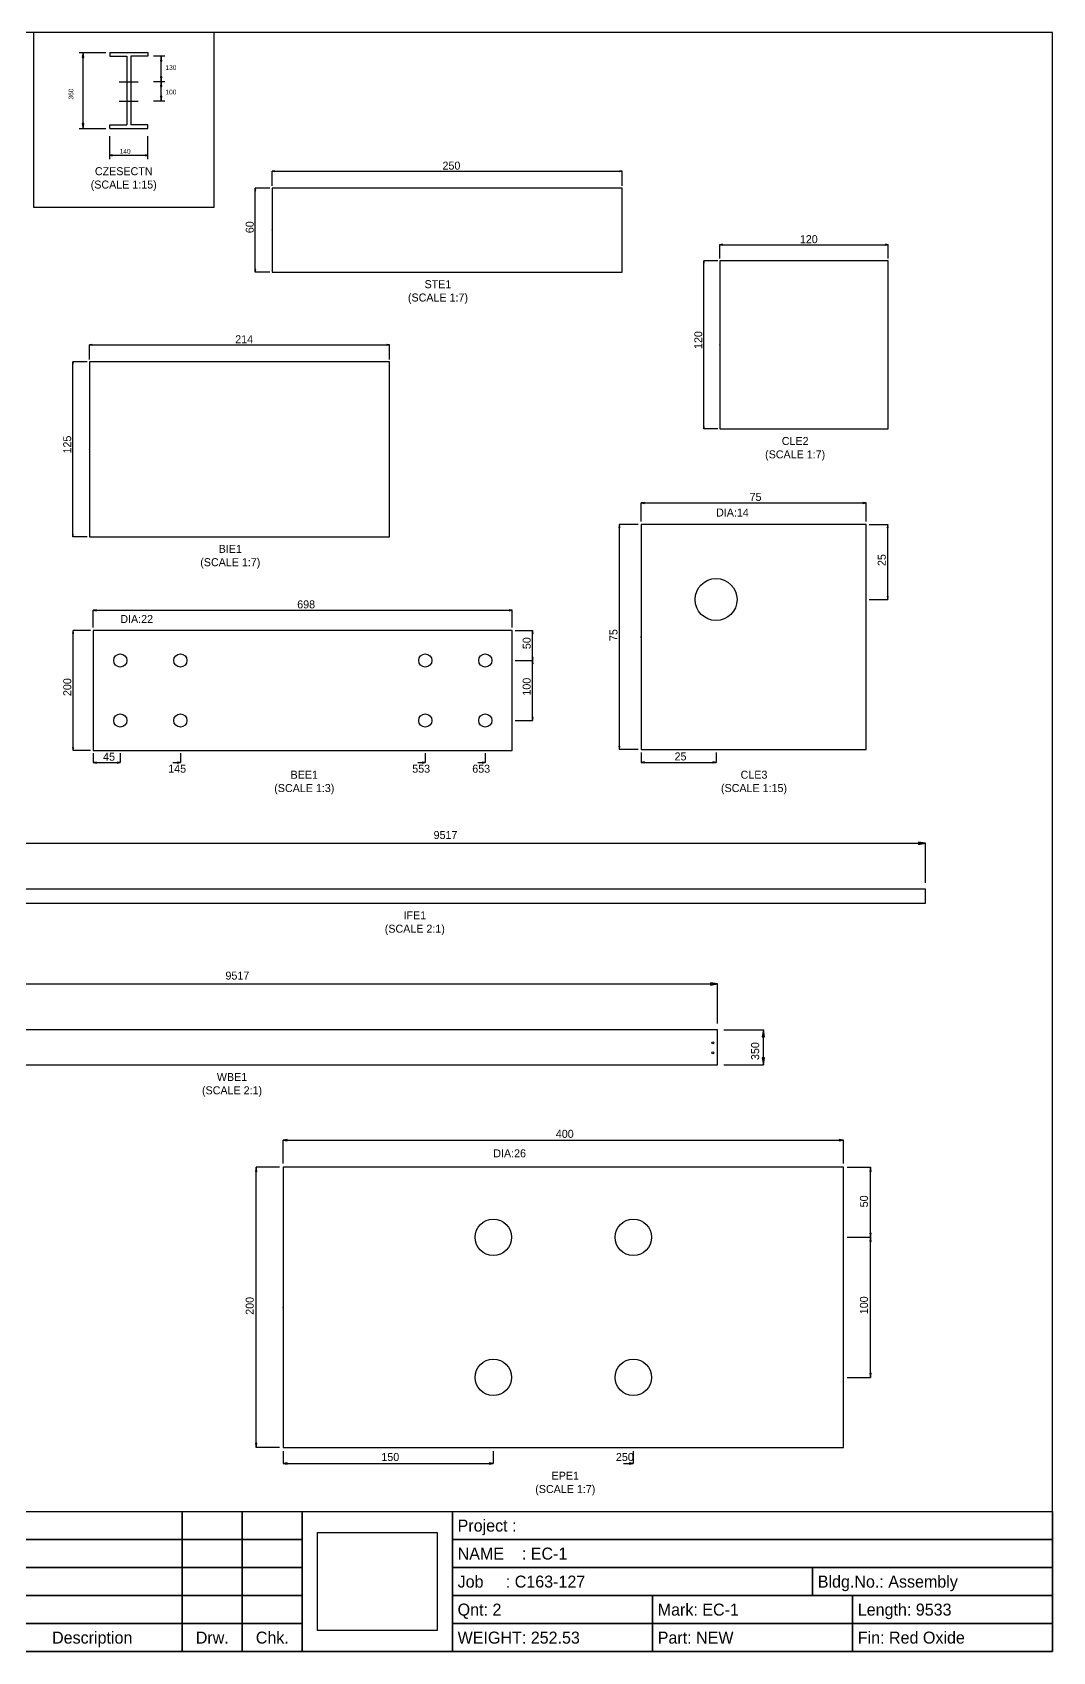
# Model space of a CAD drawing. Header units: metres. Extents: x 0 to 11445, y 0 to 8094.
# Drawn here: x 6346 to 11445, y 0 to 8094 of the extents above; entities that cross this region are included whole.
import ezdxf
from ezdxf.enums import TextEntityAlignment as Align

# ---------------------------------------------------------------- set-up
doc = ezdxf.new("R2010")
doc.units = ezdxf.units.M
doc.linetypes.add('CONTIN', pattern=[0])
for name, color, linetype in [('1', 7, 'CONTIN'), ('10', 7, 'CONTIN'), ('11', 7, 'CONTIN'), ('2', 7, 'CONTIN'), ('3', 1, 'CONTIN'), ('4', 1, 'CONTIN'), ('5', 7, 'CONTIN'), ('6', 4, 'CONTIN')]:
    doc.layers.add(name, color=color, linetype=linetype)
doc.styles.add('SIMPLEX', font='txt')
picture_1 = doc.add_image_def('image1.png', size_in_pixel=(229, 276))

# ---------------------------------------------------------------- blocks, each defined once
blk = doc.blocks.new('Title_Block')
for points in [[(-6000, 700), (-5700, 700), (-5700, 560), (-6000, 560)], [(-5700, 700), (-5250, 700), (-5250, 560), (-5700, 560)], [(-5250, 700), (-4350, 700), (-4350, 560), (-5250, 560)], [(-4350, 700), (-4050, 700), (-4050, 560), (-4350, 560)], [(-4050, 700), (-3750, 700), (-3750, 560), (-4050, 560)], [(-3750, 700), (-3000, 700), (-3000, 0), (-3750, 0)], [(-3000, 700), (0, 700), (0, 560), (-3000, 560)], [(-6000, 560), (-5700, 560), (-5700, 420), (-6000, 420)], [(-5700, 560), (-5250, 560), (-5250, 420), (-5700, 420)], [(-5250, 560), (-4350, 560), (-4350, 420), (-5250, 420)], [(-4350, 560), (-4050, 560), (-4050, 420), (-4350, 420)], [(-4050, 560), (-3750, 560), (-3750, 420), (-4050, 420)], [(-3000, 560), (0, 560), (0, 420), (-3000, 420)], [(-6000, 420), (-5700, 420), (-5700, 280), (-6000, 280)], [(-5700, 420), (-5250, 420), (-5250, 280), (-5700, 280)], [(-5250, 420), (-4350, 420), (-4350, 280), (-5250, 280)], [(-4350, 420), (-4050, 420), (-4050, 280), (-4350, 280)], [(-4050, 420), (-3750, 420), (-3750, 280), (-4050, 280)], [(-3000, 420), (-1200, 420), (-1200, 280), (-3000, 280)], [(-1200, 420), (0, 420), (0, 280), (-1200, 280)], [(-6000, 280), (-5700, 280), (-5700, 140), (-6000, 140)], [(-5700, 280), (-5250, 280), (-5250, 140), (-5700, 140)], [(-5250, 280), (-4350, 280), (-4350, 140), (-5250, 140)], [(-4350, 280), (-4050, 280), (-4050, 140), (-4350, 140)], [(-4050, 280), (-3750, 280), (-3750, 140), (-4050, 140)], [(-3000, 280), (-2000, 280), (-2000, 140), (-3000, 140)], [(-2000, 280), (-1000, 280), (-1000, 140), (-2000, 140)], [(-1000, 280), (0, 280), (0, 140), (-1000, 140)], [(-6000, 140), (-5700, 140), (-5700, 0), (-6000, 0)], [(-5700, 140), (-5250, 140), (-5250, 0), (-5700, 0)], [(-5250, 140), (-4350, 140), (-4350, 0), (-5250, 0)], [(-4350, 140), (-4050, 140), (-4050, 0), (-4350, 0)], [(-4050, 140), (-3750, 140), (-3750, 0), (-4050, 0)], [(-3000, 140), (-2000, 140), (-2000, 0), (-3000, 0)], [(-2000, 140), (-1000, 140), (-1000, 0), (-2000, 0)], [(-1000, 140), (0, 140), (0, 0), (-1000, 0)]]:
    blk.add_lwpolyline(points, close=True)
for s, p in [(' Project : ', (-2996, 630)), (' NAME    : EC-1', (-2996, 490)), (' Job     : C163-127', (-2996, 350)), (' Bldg.No.: Assembly', (-1196, 350)), (' Mark: EC-1', (-1996, 210)), (' Length: 9533', (-996, 210)), (' Qnt: 2', (-2996, 210)), (' WEIGHT: 252.53', (-2996, 70)), (' Part: NEW', (-1996, 70)), (' Fin: Red Oxide', (-996, 70))]:
    blk.add_text(s, height=60).set_placement(p, align=Align.MIDDLE_LEFT)
for s, p in [('Rev.', (-5850, 70)), ('Date', (-5475, 70)), ('Description', (-4800, 70)), ('Drw.', (-4200, 70)), ('Chk.', (-3900, 70))]:
    blk.add_text(s, height=60).set_placement(p, align=Align.MIDDLE_CENTER)
image = blk.add_image(picture_1, insert=(-3674.2, 105), size_in_units=(598.4, 490))
blk = doc.blocks.new('RSECTN')
at = {"layer": '10'}
for p, q in [((-6.35, 25.4), (6.35, 25.4)), ((-6.35, 25.4), (-6.35, 24.13)), ((-6.35, 24.13), (-0.635, 24.13)), ((-0.635, 24.13), (-0.635, 1.27)), ((6.35, 24.13), (0.635, 24.13)), ((0.635, 24.13), (0.635, 1.27)), ((6.35, 25.4), (6.35, 24.13)), ((-6.35, 0), (-6.35, 1.27)), ((-6.35, 1.27), (-0.635, 1.27)), ((-6.35, 0), (6.35, 0)), ((6.35, 1.27), (0.635, 1.27)), ((6.35, 0), (6.35, 1.27))]:
    blk.add_line(p, q, dxfattribs=at)
blk = doc.blocks.new('ARROW')
at = {"layer": '2'}
for p, q in [((0, 0), (-1.651, 0.275)), ((-1.651, 0.275), (-1.651, -0.275)), ((-1.651, -0.275), (0, 0))]:
    blk.add_line(p, q, dxfattribs=at)
blk = doc.blocks.new('WFTK')
at = {"layer": '1'}
blk.add_line((-1.6, 0), (4.801, 0), dxfattribs=at)
blk = doc.blocks.new('FLAT_CZESECTN')
at = {"layer": '2'}
for p, q in [((229.055, 773.4), (362.405, 773.4)), ((248.105, 392.4), (248.105, 773.4)), ((657.68, 754.35), (600.53, 754.35)), ((638.63, 626.985), (638.63, 754.35)), ((657.68, 626.985), (600.53, 626.985)), ((657.68, 626.985), (600.53, 626.985)), ((638.63, 529.02), (638.63, 626.985)), ((657.68, 529.02), (600.53, 529.02)), ((229.055, 392.4), (362.405, 392.4)), ((381.455, 240), (381.455, 354.3)), ((571.955, 240), (571.955, 354.3)), ((381.455, 259.05), (571.955, 259.05))]:
    blk.add_line(p, q, dxfattribs=at)
at = {"layer": '1', "xscale": 15, "yscale": 15, "zscale": 15}
blk.add_blockref('RSECTN', (476.705, 392.4), dxfattribs=at)
at = {"layer": '2'}
for p, xscale, yscale, zscale, rotation in [((248.105, 773.4), 15, 15, 15, 90), ((638.63, 754.35), 15, 15, 15, 90), ((638.63, 626.985), 15, 15, 15, -90), ((638.63, 626.985), 15, 15, 15, 90), ((638.63, 529.02), 15, 15, 15, -90), ((248.105, 392.4), 15, 15, 15, -90), ((381.455, 259.05), 7.5, 7.5, 7.5, 180)]:
    blk.add_blockref('ARROW', p, dxfattribs=dict(at, xscale=xscale, yscale=yscale, zscale=zscale, rotation=rotation))
at = {"layer": '2', "xscale": 7.5, "yscale": 7.5, "zscale": 7.5}
blk.add_blockref('ARROW', (571.955, 259.05), dxfattribs=at)
at = {"layer": '6', "xscale": 15, "yscale": 15, "zscale": 15}
for p in [(451.94, 626.985), (451.94, 529.02)]:
    blk.add_blockref('WFTK', p, dxfattribs=at)
at = {"insert": (451.457, 140), "char_height": 40, "attachment_point": 5}
blk.add_mtext('CZESECTN\\P(SCALE 1:15)', dxfattribs=at)
at = {"layer": '11', "style": 'SIMPLEX'}
for s, p in [('130', (660.065, 685.425)), ('100', (660.065, 563.235)), ('140', (431.15, 266.985))]:
    blk.add_text(s, height=23.805, dxfattribs=at).set_placement(p)
blk.add_text('360', height=23.805, rotation=90, dxfattribs=at).set_placement((200, 537.66))
blk = doc.blocks.new('EPE1')
at = {"layer": '3', "linetype": 'CONTINUOUS'}
for p, q in [((347.427728, 1720.88892), (347.427728, 320.88892)), ((3147.427728, 1720.88892), (347.427728, 1720.88892)), ((3147.427728, 320.88892), (3147.427728, 1720.88892)), ((347.427728, 320.88892), (3147.427728, 320.88892))]:
    blk.add_line(p, q, dxfattribs=at)
at = {"layer": '4', "linetype": 'CONTINUOUS'}
for centre in [(1397.427728, 1370.88892), (2097.427728, 1370.88892), (1397.427728, 670.88892), (2097.427728, 670.88892)]:
    blk.add_circle(centre, 91, dxfattribs=at)
at = {"layer": '5', "linetype": 'CONTINUOUS'}
for p, q in [((346.727728, 1020.88892), (348.127728, 1020.88892)), ((347.427728, 1020.18892), (347.427728, 1021.588906))]:
    blk.add_line(p, q, dxfattribs=at)
blk.add_circle((347.427728, 1020.88892), 0.7, dxfattribs=at)
at = {"layer": '6', "linetype": 'CONTINUOUS'}
for p, q in [((347.427728, 1739.555589), (347.427728, 1856.222244)), ((347.427728, 1855.872251), (3147.427728, 1855.872251)), ((3147.427728, 1739.555589), (3147.427728, 1856.222244)), ((328.761164, 1720.88892), (212.094509, 1720.888927)), ((212.444397, 320.88892), (212.444502, 1720.888927)), ((3166.094348, 1720.88892), (3282.760898, 1720.888913)), ((3282.411038, 1370.88892), (3282.411038, 1720.888913)), ((3166.094348, 1370.88892), (3282.760898, 1370.88892)), ((3166.094348, 1370.88892), (3282.760898, 1370.88892)), ((3282.411038, 670.88892), (3282.411038, 1370.88892)), ((3166.094348, 670.88892), (3282.760898, 670.88892)), ((328.761059, 320.88892), (212.094404, 320.88892)), ((347.427728, 302.22223), (347.427728, 240)), ((1397.427728, 302.22223), (1397.427728, 240)), ((2097.427728, 302.22223), (2097.427728, 240)), ((347.427728, 240.35007), (1397.427728, 240.35007)), ((2047.649958, 240.35007), (2097.427728, 240.35007))]:
    blk.add_line(p, q, dxfattribs=at)
at = {"layer": '6', "xscale": 12.444446000000001, "yscale": 12.444446000000001, "zscale": 1.777778}
for p, rotation in [((347.427728, 1855.872251), 180), ((212.444502, 1720.888927), 90), ((3282.411038, 1720.888913), 90), ((3282.411038, 1370.88892), -90.00000000000001), ((3282.411038, 1370.88892), 90), ((3282.411038, 670.88892), -90.00000000000001), ((212.444397, 320.88892), -90.00000000000001), ((347.427728, 240.35007), 180)]:
    blk.add_blockref('ARROW', p, dxfattribs=dict(at, rotation=rotation))
for p in [(3147.427728, 1855.872251), (1397.427728, 240.35007), (2097.427728, 240.35007)]:
    blk.add_blockref('ARROW', p, dxfattribs=at)
at = {"insert": (1757.386089, 140), "char_height": 40, "attachment_point": 5}
blk.add_mtext('EPE1\\P(SCALE 1:7)', dxfattribs=at)
at = {"layer": '5'}
blk.add_text('ZERO', height=0.105, dxfattribs=at).set_placement((347.427728, 820.88892))
at = {"layer": '6'}
for s, p in [('400', (1710.094418, 1868.316697)), ('DIA:26', (1397.427728, 1770.666697)), ('150', (838.205533, 252.79446)), ('250', (2010.316648, 252.79446))]:
    blk.add_text(s, height=40, dxfattribs=at).set_placement(p)
for s, p in [('50', (3269.966578, 1521.000035)), ('200', (200, 983.55554)), ('100', (3269.966578, 986.66669))]:
    blk.add_text(s, height=40, rotation=90, dxfattribs=at).set_placement(p)
blk = doc.blocks.new('WBE1')
at = {"layer": '3', "linetype": 'CONTINUOUS'}
for p, q in [((578, 415), (578, 240)), ((5336.4, 415), (578, 415)), ((5336.4, 240), (5336.4, 415)), ((578, 240), (5336.4, 240))]:
    blk.add_line(p, q, dxfattribs=at)
at = {"layer": '4', "linetype": 'CONTINUOUS'}
for centre in [(5313.9, 350), (5313.9, 300)]:
    blk.add_circle(centre, 4.5, dxfattribs=at)
at = {"layer": '5', "linetype": 'CONTINUOUS'}
for q in [(578, 415.1), (578.1, 415)]:
    blk.add_line((578, 415), q, dxfattribs=at)
blk.add_circle((578, 415), 0.05, dxfattribs=at)
at = {"layer": '6', "linetype": 'CONTINUOUS'}
for p, q in [((578, 446.7), (578, 645)), ((578, 645), (5336.4, 645)), ((5336.4, 446.7), (5336.4, 645)), ((546.3, 415), (221.1, 415)), ((221.1, 240), (221.1, 415)), ((546.3, 415), (348, 415)), ((348, 240), (348, 415)), ((5368.1, 415), (5566.4, 415)), ((5566.4, 240), (5566.4, 415)), ((546.3, 240), (221.1, 240)), ((546.3, 240), (348, 240)), ((5368.1, 240), (5566.4, 240))]:
    blk.add_line(p, q, dxfattribs=at)
at = {"layer": '6', "xscale": 21.148443, "yscale": 21.148443, "zscale": 42.296886}
for p, rotation in [((578, 645), 180), ((221.1, 415), 90), ((348, 415), 90), ((5566.4, 415), 90), ((221.1, 240), -90.00000000000001), ((348, 240), -90.00000000000001), ((5566.4, 240), -90.00000000000001)]:
    blk.add_blockref('ARROW', p, dxfattribs=dict(at, rotation=rotation))
blk.add_blockref('ARROW', (5336.4, 645), dxfattribs=at)
at = {"insert": (2910.7, 140), "char_height": 40, "attachment_point": 5}
blk.add_mtext('WBE1\\P(SCALE 2:1)', dxfattribs=at)
at = {"layer": '5'}
blk.add_text('ZERO', height=0.0075, dxfattribs=at).set_placement((578, 235))
at = {"layer": '6'}
blk.add_text('9517', height=40, dxfattribs=at).set_placement((2877.9, 666.1))
for p in [(200, 264.1), (326.9, 264.1), (5545.2, 264.1)]:
    blk.add_text('350', height=40, rotation=90, dxfattribs=at).set_placement(p)
blk = doc.blocks.new('IFE1')
at = {"layer": '3', "linetype": 'CONTINUOUS'}
for p, q in [((546.3, 310), (546.3, 240)), ((5304.7, 310), (546.3, 310)), ((5304.7, 240), (5304.7, 310)), ((546.3, 240), (5304.7, 240))]:
    blk.add_line(p, q, dxfattribs=at)
at = {"layer": '5', "linetype": 'CONTINUOUS'}
for p in [(546.2, 275), (546.3, 275)]:
    blk.add_line(p, (546.3, 275), dxfattribs=at)
blk.add_circle((546.3, 275), 0.05, dxfattribs=at)
at = {"layer": '6', "linetype": 'CONTINUOUS'}
for p, q in [((546.3, 341.7), (546.3, 540)), ((546.3, 540), (5304.7, 540)), ((5304.7, 341.7), (5304.7, 540)), ((514.6, 310), (316.3, 310)), ((316.3, 240), (316.3, 310)), ((514.6, 240), (316.3, 240))]:
    blk.add_line(p, q, dxfattribs=at)
at = {"layer": '6', "xscale": 21.148443, "yscale": 21.148443, "zscale": 42.296886}
for p, rotation in [((546.3, 540), 180), ((316.3, 310), 90), ((316.3, 240), -90.00000000000001)]:
    blk.add_blockref('ARROW', p, dxfattribs=dict(at, rotation=rotation))
blk.add_blockref('ARROW', (5304.7, 540), dxfattribs=at)
at = {"insert": (2752.3, 140), "char_height": 40, "attachment_point": 5}
blk.add_mtext('IFE1\\P(SCALE 2:1)', dxfattribs=at)
at = {"layer": '5'}
blk.add_text('ZERO', height=0.0075, dxfattribs=at).set_placement((546.3, 235))
at = {"layer": '6'}
for s, p in [('9517', (2846.2, 561.1)), ('140', (200, 253.9))]:
    blk.add_text(s, height=40, dxfattribs=at).set_placement(p)
blk = doc.blocks.new('BEE1')
at = {"layer": '3', "linetype": 'CONTINUOUS'}
for p, q in [((310.374569, 900.49767), (310.374569, 300.49767)), ((2404.524539, 900.49767), (310.374569, 900.49767)), ((2404.524539, 300.49767), (2404.524539, 900.49767)), ((310.374569, 300.49767), (2404.524539, 300.49767))]:
    blk.add_line(p, q, dxfattribs=at)
at = {"layer": '4', "linetype": 'CONTINUOUS'}
for centre in [(445.374569, 750.49767), (745.374569, 750.49767), (1969.524539, 750.49767), (2269.524539, 750.49767), (445.374569, 450.49767), (745.374569, 450.49767), (1969.524539, 450.49767), (2269.524539, 450.49767)]:
    blk.add_circle(centre, 33, dxfattribs=at)
at = {"layer": '5', "linetype": 'CONTINUOUS'}
for p, q in [((310.074569, 600.49767), (310.674569, 600.49767)), ((310.374569, 600.19767), (310.374569, 600.797664))]:
    blk.add_line(p, q, dxfattribs=at)
blk.add_circle((310.374569, 600.49767), 0.3, dxfattribs=at)
at = {"layer": '6', "linetype": 'CONTINUOUS'}
for p, q in [((310.374569, 914.458671), (310.374569, 1001.714928)), ((310.374569, 1001.564931), (2404.524539, 1001.564931)), ((2404.524539, 914.458671), (2404.524539, 1001.714928)), ((296.413613, 900.49767), (209.157356, 900.497679)), ((209.307308, 300.49767), (209.307353, 900.497679)), ((2418.485579, 900.49767), (2505.741749, 900.497661)), ((2505.591779, 750.497658), (2505.591779, 900.497661)), ((2418.485579, 750.49767), (2505.741749, 750.497658)), ((2418.485579, 750.49767), (2505.741749, 750.497658)), ((2505.591779, 450.49767), (2505.591779, 750.497658)), ((2418.485579, 450.49767), (2505.741749, 450.49767)), ((296.413568, 300.49767), (209.157311, 300.49767)), ((310.374569, 286.53666), (310.374569, 240)), ((445.374569, 286.53666), (445.374569, 240)), ((745.374569, 286.53666), (745.374569, 240)), ((1969.524539, 286.53666), (1969.524539, 240)), ((2269.524539, 286.53666), (2269.524539, 240)), ((310.374569, 240.15), (445.374569, 240.15)), ((708.145259, 240.15), (745.374569, 240.15)), ((1932.295169, 240.15), (1969.524539, 240.15)), ((2232.295169, 240.15), (2269.524539, 240.15))]:
    blk.add_line(p, q, dxfattribs=at)
at = {"layer": '6', "xscale": 9.307332, "yscale": 9.307332, "zscale": 3.102444}
for p, rotation in [((310.374569, 1001.564931), 180), ((209.307353, 900.497679), 90), ((2505.591779, 900.497661), 90), ((2505.591779, 750.497658), -90.00000000000001), ((2505.591779, 750.497658), 90), ((2505.591779, 450.49767), -90.00000000000001), ((209.307308, 300.49767), -90.00000000000001), ((310.374569, 240.15), 180)]:
    blk.add_blockref('ARROW', p, dxfattribs=dict(at, rotation=rotation))
for p in [(2404.524539, 1001.564931), (445.374569, 240.15), (745.374569, 240.15), (1969.524539, 240.15), (2269.524539, 240.15)]:
    blk.add_blockref('ARROW', p, dxfattribs=at)
at = {"insert": (1364.895775, 140), "char_height": 40, "attachment_point": 5}
blk.add_mtext('BEE1\\P(SCALE 1:3)', dxfattribs=at)
at = {"layer": '5'}
blk.add_text('ZERO', height=0.045, dxfattribs=at).set_placement((310.374569, 400.49767))
at = {"layer": '6'}
for s, p in [('DIA:22', (445.374569, 937.727004)), ('698', (1329.527519, 1010.872263)), ('45', (359.259902, 249.45735)), ('145', (684.876899, 189.45735)), ('553', (1904.373239, 189.45735)), ('653', (2204.373239, 189.45735))]:
    blk.add_text(s, height=40, dxfattribs=at).set_placement(p)
for s, p in [('50', (2496.284549, 806.882991)), ('200', (200, 572.57568)), ('100', (2496.284549, 574.90251))]:
    blk.add_text(s, height=40, rotation=90, dxfattribs=at).set_placement(p)
blk = doc.blocks.new('CLE3')
at = {"layer": '3', "linetype": 'CONTINUOUS'}
for p, q in [((317.99996, 1430.00004), (317.99996, 305.00004)), ((1442.99996, 1430.00004), (317.99996, 1430.00004)), ((1442.99996, 305.00004), (1442.99996, 1430.00004)), ((317.99996, 305.00004), (1442.99996, 305.00004))]:
    blk.add_line(p, q, dxfattribs=at)
at = {"layer": '4', "linetype": 'CONTINUOUS'}
blk.add_circle((692.99996, 1055.00004), 105, dxfattribs=at)
at = {"layer": '5', "linetype": 'CONTINUOUS'}
for p, q in [((316.49996, 867.50004), (319.49996, 867.50004)), ((317.99996, 866.00007), (317.99996, 869.00001))]:
    blk.add_line(p, q, dxfattribs=at)
blk.add_circle((317.99996, 867.50004), 1.5, dxfattribs=at)
at = {"layer": '6', "linetype": 'CONTINUOUS'}
for p, q in [((317.99996, 1445.00004), (317.99996, 1538.75004)), ((317.99996, 1538.00004), (1442.99996, 1538.00004)), ((1442.99996, 1445.00004), (1442.99996, 1538.75004)), ((303.00005, 1430.00004), (209.250035, 1430.000055)), ((209.99996, 305.00004), (210.000035, 1430.000055)), ((1457.99996, 1430.00004), (1551.74996, 1430.000025)), ((1550.999915, 1055.00004), (1550.999915, 1430.000025)), ((1457.99996, 1055.00004), (1551.74996, 1055.00004)), ((302.99996, 305.00004), (209.24996, 305.00004)), ((317.99996, 290.00004), (317.99996, 240)), ((692.99996, 290.00004), (692.99996, 240)), ((317.99996, 240.750045), (692.99996, 240.750045))]:
    blk.add_line(p, q, dxfattribs=at)
at = {"layer": '6', "xscale": 10.000005, "yscale": 10.000005, "zscale": 0.666667}
for p, rotation in [((317.99996, 1538.00004), 180), ((210.000035, 1430.000055), 90), ((1550.999915, 1430.000025), 90), ((1550.999915, 1055.00004), -90.00000000000001), ((209.99996, 305.00004), -90.00000000000001), ((317.99996, 240.750045), 180)]:
    blk.add_blockref('ARROW', p, dxfattribs=dict(at, rotation=rotation))
for p in [(1442.99996, 1538.00004), (692.99996, 240.750045)]:
    blk.add_blockref('ARROW', p, dxfattribs=at)
at = {"insert": (882.496977, 140), "char_height": 40, "attachment_point": 5}
blk.add_mtext('CLE3\\P(SCALE 1:15)', dxfattribs=at)
at = {"layer": '5'}
blk.add_text('ZERO', height=0.225, dxfattribs=at).set_placement((317.99996, 667.50004))
at = {"layer": '6'}
for s, p in [('75', (860.49998, 1548.000045)), ('DIA:14', (692.99996, 1470.000045)), ('25', (485.499965, 250.750005))]:
    blk.add_text(s, height=40, dxfattribs=at).set_placement(p)
for s, p in [('25', (1540.999955, 1222.500045)), ('75', (200, 847.50006))]:
    blk.add_text(s, height=40, rotation=90, dxfattribs=at).set_placement(p)
blk = doc.blocks.new('BIE1')
at = {"layer": '3', "linetype": 'CONTINUOUS'}
for p, q in [((292.01108, 1115), (292.01108, 240)), ((1790.01108, 1115), (292.01108, 1115)), ((1790.01108, 240), (1790.01108, 1115)), ((292.01108, 240), (1790.01108, 240))]:
    blk.add_line(p, q, dxfattribs=at)
at = {"layer": '5', "linetype": 'CONTINUOUS'}
for p, q in [((291.31108, 677.5), (292.71108, 677.5)), ((292.01108, 676.800014), (292.01108, 678.199986))]:
    blk.add_line(p, q, dxfattribs=at)
blk.add_circle((292.01108, 677.5), 0.7, dxfattribs=at)
at = {"layer": '6', "linetype": 'CONTINUOUS'}
for p, q in [((292.01108, 1126.666669), (292.01108, 1199.583338)), ((292.01108, 1199.233338), (1790.01108, 1199.233338)), ((1790.01108, 1126.666669), (1790.01108, 1199.583338)), ((280.344481, 1115), (207.427812, 1115.000007)), ((207.777742, 240), (207.777812, 1115.000007)), ((280.344411, 240), (207.427742, 240))]:
    blk.add_line(p, q, dxfattribs=at)
at = {"layer": '6', "xscale": 7.7777769999999995, "yscale": 7.7777769999999995, "zscale": 1.111111}
for p, rotation in [((292.01108, 1199.233338), 180), ((207.777812, 1115.000007), 90), ((207.777742, 240), -90.00000000000001)]:
    blk.add_blockref('ARROW', p, dxfattribs=dict(at, rotation=rotation))
blk.add_blockref('ARROW', (1790.01108, 1199.233338), dxfattribs=at)
at = {"insert": (995.00554, 140), "char_height": 40, "attachment_point": 5}
blk.add_mtext('BIE1\\P(SCALE 1:7)', dxfattribs=at)
at = {"layer": '5'}
blk.add_text('ZERO', height=0.105, dxfattribs=at).set_placement((292.01108, 477.5))
at = {"layer": '6'}
blk.add_text('214', height=40, dxfattribs=at).set_placement((1019.62216, 1207.011108))
blk.add_text('125', height=40, rotation=90, dxfattribs=at).set_placement((200, 656.111101))
blk = doc.blocks.new('STE1')
at = {"layer": '3', "linetype": 'CONTINUOUS'}
for p, q in [((292.011101, 660), (292.011101, 240)), ((2042.011101, 660), (292.011101, 660)), ((2042.011101, 240), (2042.011101, 660)), ((292.011101, 240), (2042.011101, 240))]:
    blk.add_line(p, q, dxfattribs=at)
at = {"layer": '5', "linetype": 'CONTINUOUS'}
for p, q in [((291.311101, 450), (292.711101, 450)), ((292.011101, 449.3), (292.011101, 450.7))]:
    blk.add_line(p, q, dxfattribs=at)
blk.add_circle((292.011101, 450), 0.7, dxfattribs=at)
at = {"layer": '6', "linetype": 'CONTINUOUS'}
for p, q in [((292.011101, 671.666669), (292.011101, 744.583338)), ((292.011101, 744.233338), (2042.011101, 744.233338)), ((2042.011101, 671.666669), (2042.011101, 744.583338)), ((280.344467, 660), (207.427798, 660.000007)), ((207.777763, 240), (207.777798, 660.000007)), ((280.344432, 240), (207.427763, 240))]:
    blk.add_line(p, q, dxfattribs=at)
at = {"layer": '6', "xscale": 7.7777769999999995, "yscale": 7.7777769999999995, "zscale": 1.111111}
for p, rotation in [((292.011101, 744.233338), 180), ((207.777798, 660.000007), 90), ((207.777763, 240), -90.00000000000001)]:
    blk.add_blockref('ARROW', p, dxfattribs=dict(at, rotation=rotation))
blk.add_blockref('ARROW', (2042.011101, 744.233338), dxfattribs=at)
at = {"insert": (1121.005551, 140), "char_height": 40, "attachment_point": 5}
blk.add_mtext('STE1\\P(SCALE 1:7)', dxfattribs=at)
at = {"layer": '5'}
blk.add_text('ZERO', height=0.105, dxfattribs=at).set_placement((292.011101, 250))
at = {"layer": '6'}
blk.add_text('250', height=40, dxfattribs=at).set_placement((1143.677721, 752.011108))
blk.add_text('60', height=40, rotation=90, dxfattribs=at).set_placement((200, 434.444453))
blk = doc.blocks.new('CLE2')
at = {"layer": '3', "linetype": 'CONTINUOUS'}
for p, q in [((288.316634, 1080), (288.316634, 240)), ((1128.316634, 1080), (288.316634, 1080)), ((1128.316634, 240), (1128.316634, 1080)), ((288.316634, 240), (1128.316634, 240))]:
    blk.add_line(p, q, dxfattribs=at)
at = {"layer": '5', "linetype": 'CONTINUOUS'}
for p, q in [((287.616634, 660), (289.016634, 660)), ((288.316634, 659.300014), (288.316634, 660.699986))]:
    blk.add_line(p, q, dxfattribs=at)
blk.add_circle((288.316634, 660), 0.7, dxfattribs=at)
at = {"layer": '6', "linetype": 'CONTINUOUS'}
for p, q in [((288.316634, 1091.2), (288.316634, 1161.2)), ((288.316634, 1160.85), (1128.316634, 1160.85)), ((1128.316634, 1091.2), (1128.316634, 1161.2)), ((277.116697, 1080), (207.116697, 1080.000007)), ((207.466634, 240), (207.466697, 1080.000007)), ((277.116634, 240), (207.116634, 240))]:
    blk.add_line(p, q, dxfattribs=at)
at = {"layer": '6', "xscale": 7.4666690000000004, "yscale": 7.4666690000000004, "zscale": 1.066667}
for p, rotation in [((288.316634, 1160.85), 180), ((207.466697, 1080.000007), 90), ((207.466634, 240), -90.00000000000001)]:
    blk.add_blockref('ARROW', p, dxfattribs=dict(at, rotation=rotation))
blk.add_blockref('ARROW', (1128.316634, 1160.85), dxfattribs=at)
at = {"insert": (664.158317, 140), "char_height": 40, "attachment_point": 5}
blk.add_mtext('CLE2\\P(SCALE 1:7)', dxfattribs=at)
at = {"layer": '5'}
blk.add_text('ZERO', height=0.105, dxfattribs=at).set_placement((288.316634, 460))
at = {"layer": '6'}
blk.add_text('120', height=40, dxfattribs=at).set_placement((687.783296, 1168.316669))
blk.add_text('120', height=40, rotation=90, dxfattribs=at).set_placement((200, 639.466662))

msp = doc.modelspace()

# ---------------------------------------------------------------- linework, layer by layer
msp.add_lwpolyline([(0, 0), (11445, 0), (11445, 8094.1), (0, 8094.1)], close=True)
msp.add_lwpolyline([(6350.9, 7220.7), (7253.8, 7220.7), (7253.8, 8094.1), (6350.9, 8094.1), (6350.9, 7220.7)])

# ---------------------------------------------------------------- block references
for name, p in [('FLAT_CZESECTN', (6350.9, 7220.7)), ('STE1', (7252, 6656)), ('CLE2', (9494, 5872)), ('BIE1', (6340, 5333)), ('CLE3', (9070, 4204)), ('BEE1', (6340, 4204)), ('IFE1', (5505, 3501)), ('WBE1', (4433, 2693)), ('EPE1', (7252, 700)), ('Title_Block', (11445, 0))]:
    msp.add_blockref(name, p)

doc.saveas('drawing.dxf')
